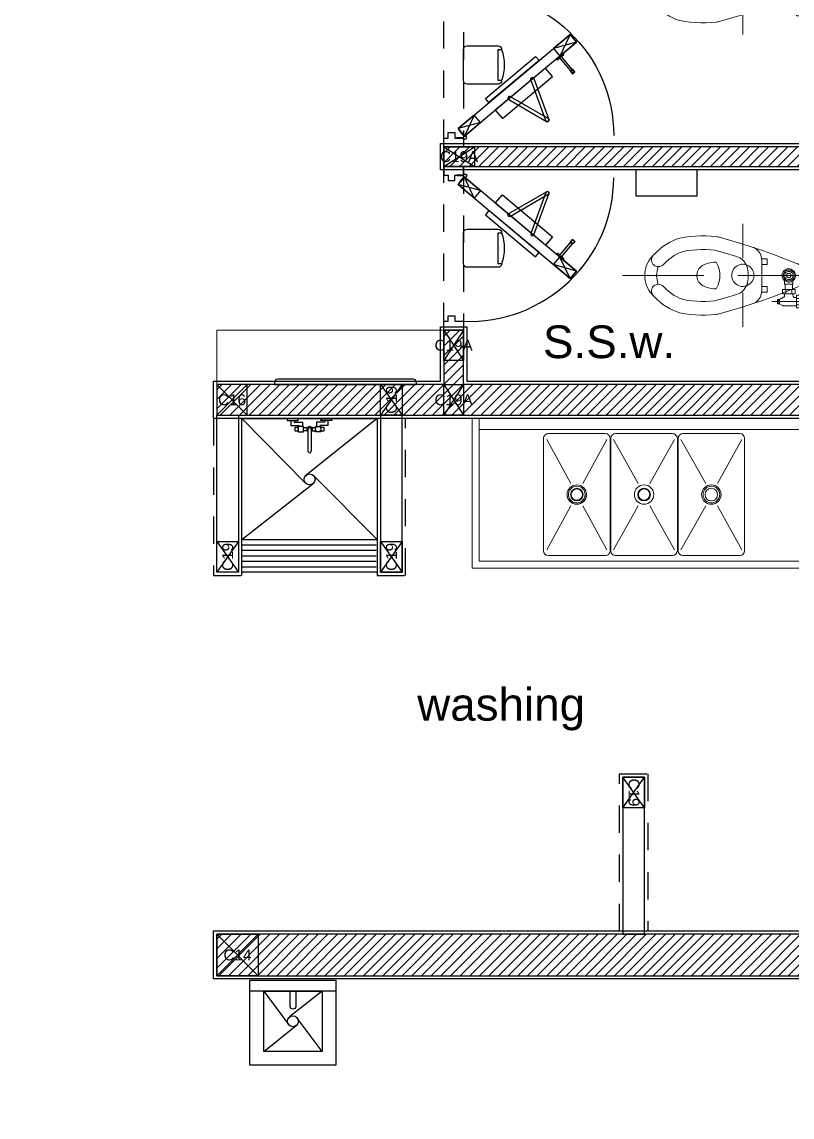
# Model space of a CAD drawing. Header units: metres. Extents: x 301.4 to 351.3, y 108.6 to 130.3.
# Drawn here: x 314.16 to 317.68, y 116.51 to 121.53 of the extents above; entities that cross this region are included whole.
import ezdxf
from ezdxf.enums import TextEntityAlignment as Align

# ---------------------------------------------------------------- set-up
doc = ezdxf.new("R2010")
doc.units = ezdxf.units.M
doc.header["$MEASUREMENT"] = 0
doc.linetypes.add('HIDDEN2', pattern=[0.1875, 0.125, -0.0625])
doc.layers.get('0').update_dxf_attribs({"color": 250, "linetype": 'CONTINUOUS', "lineweight": 25})
for name, color, linetype in [('ACCE0001', 1, 'CONTINUOUS'), ('AREA001T', 1, 'CONTINUOUS'), ('AZJO0252', 252, 'CONTINUOUS'), ('AZJO252H', 252, 'HIDDEN2'), ('DINT001H', 1, 'HIDDEN2'), ('DOOR0001', 1, 'CONTINUOUS'), ('LAVM0001', 1, 'CONTINUOUS'), ('MOPS0001', 1, 'CONTINUOUS'), ('MOPS000F', 7, 'CONTINUOUS'), ('MURO0002', 2, 'CONTINUOUS'), ('MURO000F', 7, 'CONTINUOUS')]:
    doc.layers.add(name, color=color, linetype=linetype)
doc.layers.add('ARTE0001', color=1, linetype='CONTINUOUS', lineweight=13)
doc.layers.add('MURO0004', color=4, linetype='CONTINUOUS', lineweight=30)
for name, color, linetype, plot in [('COLU__C5', 161, 'CONTINUOUS', False), ('COLU_C14', 161, 'CONTINUOUS', False), ('COLU_C16', 161, 'CONTINUOUS', False), ('COLU_C18', 161, 'CONTINUOUS', False), ('COLU_C19', 161, 'CONTINUOUS', False)]:
    doc.layers.add(name, color=color, linetype=linetype, plot=plot)
doc.styles.add('Arial', font='arial.ttf', dxfattribs={"height": 0.15875})

# ---------------------------------------------------------------- blocks, each defined once
blk = doc.blocks.new('TOPE_COLG')
for p, q in [((0.0075, 0.0975), (-0.0075, 0.0975)), ((-0.0075, 0.0875), (0.0075, 0.0875)), ((0.0063, 0.0853), (-0.0062, 0.0853)), ((-0.005, 0.0832), (0.005, 0.0832))]:
    blk.add_line(p, q)
blk.add_lwpolyline([(-0.005, 0.005), (-0.005, 0.0832, 0.268001), (-0.0062, 0.0853, -0.26799), (-0.0075, 0.0875), (-0.0075, 0.0975, -0.414214), (-0.005, 0.1), (0.005, 0.1, -0.414214), (0.0075, 0.0975), (0.0075, 0.0875, -0.267949), (0.0063, 0.0853, 0.267949), (0.005, 0.0832), (0.005, 0.005), (-0.005, 0.005), (0.005, 0.005)], format="xyb")
for points in [[(-0.02, 0.005), (0.02, 0.005), (0.02, 0), (-0.02, 0)], [(-0.0135, 0.007), (-0.018, 0.007), (-0.018, 0.005), (-0.008, 0.005), (-0.008, 0.007), (-0.0125, 0.007), (-0.0125, 0.006), (-0.0135, 0.006)], [(0.0135, 0.007), (0.018, 0.007), (0.018, 0.005), (0.008, 0.005), (0.008, 0.007), (0.0125, 0.007), (0.0125, 0.006), (0.0135, 0.006)]]:
    blk.add_lwpolyline(points, close=True)
blk = doc.blocks.new('DOOR_075')
blk.add_arc((-0.0716, -0.7016), 0.6621, 87.7011, 179.7068)
at = {"layer": 'DOOR0001'}
for p, q in [((-0.5335, -0.2358), (-0.4859, -0.3346)), ((-0.5625, -0.2703), (-0.4569, -0.3001)), ((-0.1228, -0.6393), (-0.0203, -0.6665)), ((-0.0938, -0.6048), (-0.0492, -0.701))]:
    blk.add_line(p, q, dxfattribs=at)
for points in [[(-0.005, -0.04), (-0.045, -0.04), (-0.045, 0), (0.045, 0), (0.045, -0.04), (0.025, -0.04), (0.025, -0.065), (-0.005, -0.065), (-0.005, -0.04)], [(-0.005, -0.71), (-0.045, -0.71), (-0.045, -0.75), (0.045, -0.75), (0.045, -0.71), (0.025, -0.71), (0.025, -0.685), (-0.005, -0.685), (-0.005, -0.71)]]:
    blk.add_lwpolyline(points, dxfattribs=at)
for points in [[(-0.5335, -0.2358), (-0.5625, -0.2703), (-0.0492, -0.701), (-0.0203, -0.6665)], [(-0.5625, -0.2703), (-0.5335, -0.2358), (-0.4569, -0.3001), (-0.4859, -0.3346)], [(-0.1459, -0.5284), (-0.3757, -0.3356), (-0.3918, -0.3547), (-0.162, -0.5476)], [(-0.4207, -0.3892), (-0.1909, -0.5821), (-0.2231, -0.6204), (-0.4529, -0.4275)], [(-0.1228, -0.6393), (-0.0938, -0.6048), (-0.0203, -0.6665), (-0.0492, -0.701)], [(-0.0492, -0.701), (-0.0299, -0.678), (-0.0284, -0.6793), (-0.0477, -0.7023)], [(-0.045, -0.71), (-0.015, -0.71), (-0.015, -0.708), (-0.045, -0.708)]]:
    blk.add_lwpolyline(points, close=True, dxfattribs=at)
for points in [[(-0.4223, -0.6299), (-0.3539, -0.442, 1), (-0.3679, -0.4369), (-0.4364, -0.6248, 1)], [(-0.4331, -0.6209), (-0.2599, -0.5209, -1), (-0.2524, -0.5339), (-0.4256, -0.6339, -1)]]:
    blk.add_lwpolyline(points, format="xyb", close=True, dxfattribs=at)
blk.add_circle((-0.0525, -0.708), 0.0075, dxfattribs=at)
at = {"layer": 'ACCE0001', "rotation": 140.000000000008}
blk.add_blockref('TOPE_COLG', (-0.4859, -0.3346), dxfattribs=at)
blk = doc.blocks.new('GRIFO_MOPSKIN')
for p, q in [((0.01, 0.0845), (0.0325, 0.0845)), ((0.01, 0.0695), (0.0175, 0.0695)), ((0.0175, 0.0695), (0.0175, 0.032)), ((0.0325, 0.0845), (0.0325, 0.047)), ((0.0175, 0.032), (0.0375, 0.032)), ((0.0325, 0.047), (0.0375, 0.047)), ((0.0504, 0.0075), (0.1504, 0.0075)), ((0.0175, -0.07), (0.0175, -0.0325)), ((0.0175, -0.0325), (0.0375, -0.0325)), ((0.0325, -0.085), (0.0325, -0.0475)), ((0.0325, -0.0475), (0.0375, -0.0475)), ((0.0504, -0.0075), (0.1504, -0.0075)), ((0.01, -0.07), (0.0175, -0.07)), ((0.01, -0.085), (0.0325, -0.085))]:
    blk.add_line(p, q)
for points in [[(0, 0.102), (0.01, 0.102), (0.01, 0.052), (0, 0.052)], [(0.0375, 0.052), (0.0625, 0.052), (0.0625, 0.027), (0.0375, 0.027)], [(0.0425, 0.052), (0.0575, 0.052), (0.0575, 0.067), (0.0425, 0.067)], [(0.0429, 0.0125), (0.0579, 0.0125), (0.0579, 0.0275), (0.0429, 0.0275)], [(0.0375, -0.0525), (0.0625, -0.0525), (0.0625, -0.0275), (0.0375, -0.0275)], [(0.0425, -0.0125), (0.0575, -0.0125), (0.0575, -0.0275), (0.0425, -0.0275)], [(0, -0.1025), (0.01, -0.1025), (0.01, -0.0525), (0, -0.0525)], [(0.0425, -0.0675), (0.0575, -0.0675), (0.0575, -0.0525), (0.0425, -0.0525)]]:
    blk.add_lwpolyline(points, close=True)
blk.add_circle((0.05, 0.0395), 0.0125)
for centre, radius, start, end in [((0.0504, 0), 0.0125, 36.8699, 323.1301), ((0.0504, 0), 0.0075, 90, 270), ((0.1504, 0), 0.0075, 270, 90)]:
    blk.add_arc(centre, radius, start, end)
blk = doc.blocks.new('American_Standart_Modelo M')
at = {"color": 1}
for points in [[(0.3502, 0.0789), (0.3502, 0.2365)], [(0.759, 0.0946), (0.7552, 0.0981), (0.7429, 0.1103), (0.7297, 0.1217), (0.716, 0.1323), (0.7016, 0.1421), (0.6866, 0.151), (0.6711, 0.1588), (0.6551, 0.1657), (0.6387, 0.1716), (0.6151, 0.1757), (0.5913, 0.1788), (0.5673, 0.1808), (0.5433, 0.1818), (0.5194, 0.1817), (0.4954, 0.1805), (0.4715, 0.1783), (0.4671, 0.1776), (0.4628, 0.1767), (0.4106, 0.1623), (0.3587, 0.1469), (0.3069, 0.1304), (0.2997, 0.1275), (0.2927, 0.1237), (0.2864, 0.1191), (0.2806, 0.1136), (0.2756, 0.1075), (0.2714, 0.1009), (0.268, 0.0937), (0.2656, 0.0862), (0.2641, 0.0785), (0.2636, 0.0706), (0.2636, -0.0707), (0.2641, -0.0786), (0.2656, -0.0863), (0.268, -0.0938), (0.2714, -0.101), (0.2756, -0.1076), (0.2806, -0.1137), (0.2864, -0.1192), (0.2927, -0.1238), (0.2997, -0.1276), (0.3069, -0.1305), (0.3585, -0.147), (0.4106, -0.1623), (0.4628, -0.1768), (0.4671, -0.1777), (0.4715, -0.1784), (0.4954, -0.1806), (0.5194, -0.1818), (0.5433, -0.1819), (0.5673, -0.1809), (0.5913, -0.1789), (0.6151, -0.1758), (0.6387, -0.1717), (0.6551, -0.1658), (0.6711, -0.1589), (0.6866, -0.1511), (0.7016, -0.1422), (0.716, -0.1324), (0.7297, -0.1218), (0.7429, -0.1104), (0.7552, -0.0982), (0.759, -0.0947), (0.7671, -0.0863), (0.7745, -0.0771), (0.7809, -0.0672), (0.7866, -0.057), (0.7912, -0.0461), (0.7948, -0.0349), (0.7974, -0.0234), (0.799, -0.0118), (0.7995, 0), (0.799, 0.0117), (0.7974, 0.0233), (0.7948, 0.0348), (0.7912, 0.046), (0.7866, 0.0568), (0.7809, 0.0671), (0.7745, 0.077), (0.7671, 0.0862), (0.759, 0.0946), (0.7628, 0.0903), (0.7657, 0.0852), (0.7677, 0.0798), (0.7687, 0.0741), (0.7685, 0.0682), (0.7673, 0.0625), (0.7651, 0.0572), (0.762, 0.0524), (0.7579, 0.0481), (0.7532, 0.0446), (0.7479, 0.0422), (0.7424, 0.0408), (0.7365, 0.0404), (0.7308, 0.041), (0.7252, 0.0427), (0.7201, 0.0454), (0.7155, 0.049), (0.7116, 0.0525), (0.7008, 0.0633), (0.6894, 0.0734), (0.6771, 0.0827), (0.6643, 0.0911), (0.6509, 0.0985), (0.637, 0.105), (0.6227, 0.1105), (0.6023, 0.1139), (0.5819, 0.1164), (0.5612, 0.1181), (0.5407, 0.1188), (0.52, 0.1186), (0.4993, 0.1177), (0.4788, 0.1157), (0.4291, 0.102), (0.3797, 0.0875), (0.3716, 0.0845), (0.3638, 0.0805), (0.3566, 0.0757), (0.35, 0.07), (0.3441, 0.0637), (0.3389, 0.0567), (0.3346, 0.0492), (0.3311, 0.0412), (0.3287, 0.033), (0.3272, 0.0244), (0.3266, 0.0157), (0.3266, -0.0158), (0.3272, -0.0245), (0.3287, -0.033), (0.3311, -0.0413), (0.3346, -0.0494), (0.3389, -0.0568), (0.3441, -0.0638), (0.35, -0.0701), (0.3566, -0.0758), (0.3638, -0.0806), (0.3716, -0.0845), (0.3797, -0.0876), (0.4291, -0.1021), (0.4788, -0.1158), (0.4993, -0.1177), (0.52, -0.1187), (0.5407, -0.1188), (0.5612, -0.1181), (0.5819, -0.1165), (0.6023, -0.114), (0.6227, -0.1106), (0.637, -0.1051), (0.6509, -0.0986), (0.6643, -0.0912), (0.6771, -0.0828), (0.6894, -0.0736), (0.7008, -0.0634), (0.7116, -0.0525), (0.7155, -0.0491), (0.7201, -0.0455), (0.7252, -0.0428), (0.7308, -0.0411), (0.7365, -0.0405), (0.7424, -0.0409), (0.7479, -0.0423), (0.7532, -0.0448), (0.7579, -0.0482), (0.762, -0.0524), (0.7651, -0.0573), (0.7673, -0.0626), (0.7685, -0.0683), (0.7687, -0.0742), (0.7677, -0.0799), (0.7657, -0.0853), (0.7628, -0.0904), (0.759, -0.0947)], [(0.3069, 0.1304), (0.256, 0.1131), (0.2053, 0.0947), (0.155, 0.0755), (0.1051, 0.0551), (0.0976, 0.0527), (0.0905, 0.0492), (0.0838, 0.0448), (0.0779, 0.0395), (0.0728, 0.0334), (0.0686, 0.0267), (0.0653, 0.0194), (0.0632, 0.0118), (0.0621, 0.004), (0.0621, -0.0041), (0.0632, -0.0119), (0.0653, -0.0195), (0.0686, -0.0268), (0.0728, -0.0335), (0.0779, -0.0396), (0.0838, -0.0449), (0.0905, -0.0494), (0.0976, -0.0528), (0.1051, -0.0552), (0.155, -0.0756), (0.2053, -0.0949), (0.256, -0.1132), (0.3069, -0.1305)], [(0.2636, 0.0762), (0.2382, 0.0762), (0.2382, 0.0507), (0.2636, 0.0507)], [(0.3728, 0), (0, 0)], [(0.9018, 0), (0.5291, 0)], [(0.7382, -0.0405), (0.7411, -0.0306), (0.7432, -0.0206), (0.7446, -0.0103), (0.745, 0), (0.7446, 0.0103), (0.7432, 0.0204), (0.7411, 0.0305), (0.7382, 0.0404)], [(0.1587, -0.0163), (0.1587, -0.0396), (0.1207, -0.0396), (0.1207, -0.0163)], [(0.1233, -0.0396), (0.1233, -0.0646)], [(0.1559, -0.0396), (0.1559, -0.0646)], [(0.1042, -0.1011), (0.1106, -0.1011), (0.1125, -0.1009), (0.1144, -0.1003), (0.1162, -0.0994), (0.1177, -0.0982), (0.1189, -0.0966), (0.1198, -0.0949), (0.1204, -0.093), (0.1207, -0.091), (0.1207, -0.0846)], [(0.1256, -0.0646), (0.1256, -0.0846)], [(0.1536, -0.0646), (0.1536, -0.0846)], [(0.1587, -0.0846), (0.1587, -0.091), (0.1588, -0.0928), (0.1592, -0.0945), (0.16, -0.096), (0.161, -0.0975), (0.1622, -0.0987), (0.1637, -0.0998), (0.1818, -0.1101)], [(0.3502, -0.235), (0.3502, -0.0774)], [(0, -0.12), (0.2173, -0.12)], [(0.005, -0.1011), (0.0842, -0.1011)], [(0.005, -0.1391), (0.0842, -0.1391)], [(0.0842, -0.1061), (0.1042, -0.1061)], [(0.0842, -0.134), (0.1042, -0.134)], [(0.1042, -0.1391), (0.1634, -0.1391), (0.1651, -0.1389), (0.1667, -0.1384), (0.1683, -0.1378), (0.1818, -0.1301), (0.1818, -0.1101), (0.1917, -0.1101), (0.1917, -0.1301), (0.1818, -0.1301)], [(0.1818, -0.1151), (0.1917, -0.1151)], [(0.1818, -0.125), (0.1917, -0.125)]]:
    blk.add_lwpolyline(points, dxfattribs=at)
for points in [[(0.4005, 0.0081), (0.3989, 0.0154), (0.3962, 0.0224), (0.3926, 0.0288), (0.3881, 0.0347), (0.3827, 0.0398), (0.3766, 0.0441), (0.3701, 0.0475), (0.363, 0.0499), (0.3558, 0.0513), (0.3484, 0.0516), (0.341, 0.0507), (0.3338, 0.0488), (0.327, 0.0459), (0.3206, 0.0421), (0.3149, 0.0374), (0.3099, 0.0318), (0.3059, 0.0256), (0.3027, 0.0189), (0.3005, 0.0118), (0.2995, 0.0045), (0.2995, -0.003), (0.3005, -0.0103), (0.3027, -0.0175), (0.3059, -0.0241), (0.3099, -0.0303), (0.3149, -0.0359), (0.3206, -0.0406), (0.327, -0.0444), (0.3338, -0.0473), (0.341, -0.0492), (0.3484, -0.05), (0.3558, -0.0498), (0.363, -0.0484), (0.3701, -0.046), (0.3766, -0.0426), (0.3827, -0.0383), (0.3881, -0.0332), (0.3926, -0.0273), (0.3962, -0.0208), (0.3989, -0.0139), (0.4005, -0.0066), (0.4011, 0.0007), (0.4011, 0.0007)], [(0.4845, -0.0608), (0.4958, -0.0592), (0.5069, -0.0567), (0.5178, -0.0534), (0.5283, -0.0491), (0.5349, -0.0458), (0.541, -0.0416), (0.5464, -0.0367), (0.5512, -0.031), (0.555, -0.0248), (0.558, -0.0181), (0.56, -0.011), (0.561, -0.0037), (0.561, 0.0036), (0.56, 0.0109), (0.558, 0.018), (0.555, 0.0247), (0.5512, 0.0309), (0.5464, 0.0366), (0.541, 0.0415), (0.5349, 0.0457), (0.5283, 0.049), (0.5178, 0.0533), (0.5069, 0.0566), (0.4958, 0.0592), (0.4845, 0.0607), (0.4731, 0.0612), (0.4678, 0.0519), (0.4634, 0.0421), (0.4598, 0.0319), (0.4574, 0.0214), (0.4558, 0.0107), (0.4553, 0), (0.4558, -0.0108), (0.4574, -0.0215), (0.4598, -0.032), (0.4634, -0.0422), (0.4678, -0.052), (0.4731, -0.0613)], [(0.1698, 0.0058), (0.1681, 0.0113), (0.1654, 0.0166), (0.1619, 0.0211), (0.1574, 0.0249), (0.1523, 0.0278), (0.1469, 0.0298), (0.1411, 0.0306), (0.1352, 0.0303), (0.1295, 0.0289), (0.1243, 0.0266), (0.1195, 0.0231), (0.1155, 0.0189), (0.1123, 0.014), (0.1102, 0.0086), (0.1091, 0.0029), (0.1091, -0.003), (0.1102, -0.0087), (0.1123, -0.0141), (0.1155, -0.0191), (0.1195, -0.0232), (0.1243, -0.0267), (0.1295, -0.029), (0.1352, -0.0304), (0.1411, -0.0307), (0.1469, -0.0299), (0.1523, -0.0279), (0.1574, -0.0251), (0.1619, -0.0212), (0.1654, -0.0166), (0.1681, -0.0115), (0.1698, -0.0059), (0.1703, 0), (0.1703, 0)], [(0.1642, 0.0047), (0.1628, 0.0092), (0.1607, 0.0135), (0.1577, 0.0172), (0.1542, 0.0203), (0.15, 0.0227), (0.1455, 0.0242), (0.1408, 0.0249), (0.1361, 0.0247), (0.1315, 0.0236), (0.1271, 0.0216), (0.1232, 0.0188), (0.12, 0.0154), (0.1174, 0.0115), (0.1156, 0.007), (0.1148, 0.0024), (0.1148, -0.0025), (0.1156, -0.0071), (0.1174, -0.0115), (0.12, -0.0155), (0.1232, -0.0189), (0.1271, -0.0217), (0.1315, -0.0237), (0.1361, -0.0248), (0.1408, -0.0251), (0.1455, -0.0243), (0.15, -0.0228), (0.1542, -0.0204), (0.1577, -0.0173), (0.1607, -0.0136), (0.1628, -0.0093), (0.1642, -0.0048), (0.1647, 0), (0.1647, 0)], [(0.1583, 0.0035), (0.1573, 0.0071), (0.1557, 0.0103), (0.1534, 0.0131), (0.1506, 0.0154), (0.1475, 0.0172), (0.1441, 0.0184), (0.1406, 0.0189), (0.1369, 0.0187), (0.1334, 0.0179), (0.1301, 0.0164), (0.1272, 0.0143), (0.1247, 0.0117), (0.1227, 0.0087), (0.1214, 0.0054), (0.1207, 0.0017), (0.1207, -0.0018), (0.1214, -0.0054), (0.1227, -0.0088), (0.1247, -0.0118), (0.1272, -0.0145), (0.1301, -0.0165), (0.1334, -0.018), (0.1369, -0.0188), (0.1406, -0.0191), (0.1441, -0.0185), (0.1475, -0.0173), (0.1506, -0.0155), (0.1534, -0.0132), (0.1557, -0.0103), (0.1573, -0.0071), (0.1582, -0.0036), (0.1587, 0), (0.1587, 0)], [(0.1495, 0.0018), (0.1489, 0.0036), (0.1481, 0.0054), (0.1469, 0.0069), (0.1454, 0.0081), (0.1438, 0.0091), (0.142, 0.0096), (0.1401, 0.01), (0.1382, 0.0098), (0.1364, 0.0094), (0.1346, 0.0086), (0.1331, 0.0075), (0.1318, 0.0061), (0.1307, 0.0045), (0.13, 0.0028), (0.1297, 0.0009), (0.1297, -0.001), (0.13, -0.0029), (0.1307, -0.0046), (0.1318, -0.0062), (0.1331, -0.0076), (0.1346, -0.0087), (0.1364, -0.0095), (0.1382, -0.01), (0.1401, -0.0101), (0.142, -0.0097), (0.1438, -0.0091), (0.1454, -0.0082), (0.1469, -0.007), (0.1481, -0.0055), (0.1489, -0.0037), (0.1495, -0.0019), (0.1497, 0), (0.1497, 0)], [(0.0049, -0.093), (0.0048, -0.0926), (0.0046, -0.0922), (0.0043, -0.0918), (0.004, -0.0914), (0.0035, -0.0912), (0.003, -0.0911), (0.0026, -0.091), (0, -0.091), (0, -0.149), (0.0026, -0.149), (0.003, -0.149), (0.0035, -0.1488), (0.004, -0.1486), (0.0043, -0.1483), (0.0046, -0.148), (0.0048, -0.1475), (0.0049, -0.147), (0.005, -0.1466), (0.005, -0.0936)], [(0.1042, -0.149), (0.0842, -0.149), (0.0842, -0.091), (0.1042, -0.091)], [(0.1686, -0.0846), (0.1106, -0.0846), (0.1106, -0.0646), (0.1686, -0.0646)], [(0.2382, -0.0509), (0.2382, -0.0763), (0.2636, -0.0763), (0.2636, -0.0509)], [(-0.0242, -0.1165), (-0.0253, -0.113), (-0.0269, -0.1097), (-0.0291, -0.1068), (-0.0319, -0.1045), (-0.035, -0.1027), (-0.0384, -0.1015), (-0.0421, -0.101), (-0.0456, -0.1012), (-0.0491, -0.102), (-0.0525, -0.1035), (-0.0555, -0.1057), (-0.0579, -0.1082), (-0.0598, -0.1113), (-0.0612, -0.1147), (-0.0619, -0.1182), (-0.0619, -0.1218), (-0.0612, -0.1255), (-0.0598, -0.1288), (-0.0579, -0.1318), (-0.0555, -0.1345), (-0.0525, -0.1366), (-0.0491, -0.1381), (-0.0456, -0.139), (-0.0421, -0.1391), (-0.0384, -0.1385), (-0.035, -0.1374), (-0.0319, -0.1355), (-0.0291, -0.1332), (-0.0269, -0.1304), (-0.0253, -0.1272), (-0.0242, -0.1237), (-0.0239, -0.12), (-0.0239, -0.12)]]:
    blk.add_lwpolyline(points, close=True, dxfattribs=at)
blk = doc.blocks.new('SODA')
for p, q in [((-1.5754, 0.3684), (0, 0.3684)), ((-1.5754, -0.3176), (-1.5754, 0.3684)), ((-1.5437, 0.3684), (-1.5437, 0.3176)), ((-1.5437, -0.2859), (-1.5437, 0.3684)), ((-0.0318, -0.2859), (-0.0318, 0.3684)), ((0, -0.3176), (0, 0.3684)), ((-0.5732, 0.3176), (-1.5437, 0.3176)), ((-1.0022, 0.3176), (-0.0318, 0.3176)), ((-1.2483, 0.2764), (-1.2483, -0.2382)), ((-1.2334, 0.2716), (-1.1234, 0.0699)), ((-1.226, 0.2986), (-0.9654, 0.2986)), ((-0.958, 0.2716), (-1.0681, 0.0699)), ((-1.0022, 0.2986), (-0.9654, 0.2986)), ((-0.9432, 0.2764), (-0.9432, -0.2382)), ((-0.9432, 0.2764), (-0.9432, -0.2382)), ((-0.9402, 0.2764), (-0.9402, -0.2382)), ((-0.9402, 0.2764), (-0.9402, -0.2382)), ((-0.8141, 0.0699), (-0.9276, 0.2716)), ((-0.8141, 0.0699), (-0.9276, 0.2716)), ((-0.9179, 0.2986), (-0.6573, 0.2986)), ((-0.9179, 0.2986), (-0.6573, 0.2986)), ((-0.7611, 0.0698), (-0.6476, 0.2716)), ((-0.7611, 0.0698), (-0.6476, 0.2716)), ((-0.6351, 0.2764), (-0.6351, -0.2382)), ((-0.6351, 0.2764), (-0.6351, -0.2382)), ((-0.6321, 0.2764), (-0.6321, -0.2382)), ((-0.6321, 0.2764), (-0.6321, -0.2382)), ((-0.5045, 0.0698), (-0.6195, 0.2716)), ((-0.5045, 0.0698), (-0.6195, 0.2716)), ((-0.6098, 0.2986), (-0.3492, 0.2986)), ((-0.6098, 0.2986), (-0.3492, 0.2986)), ((-0.4514, 0.0698), (-0.3395, 0.2716)), ((-0.327, 0.2764), (-0.327, -0.2382)), ((-1.1235, -0.0318), (-1.2336, -0.2336)), ((-1.1235, -0.0318), (-1.2336, -0.2336)), ((-1.0679, -0.0318), (-0.9579, -0.2336)), ((-1.0679, -0.0318), (-0.9579, -0.2336)), ((-0.9276, -0.2336), (-0.8141, -0.0318)), ((-0.9276, -0.2336), (-0.8141, -0.0318)), ((-0.6476, -0.2336), (-0.7611, -0.0318)), ((-0.6476, -0.2336), (-0.7611, -0.0318)), ((-0.6195, -0.2336), (-0.5045, -0.0318)), ((-0.6195, -0.2336), (-0.5045, -0.0318)), ((-0.3395, -0.2336), (-0.4514, -0.0318)), ((-0.3395, -0.2336), (-0.4514, -0.0318)), ((-1.5437, -0.2859), (-0.0318, -0.2859)), ((-1.226, -0.2605), (-0.9654, -0.2605)), ((-1.226, -0.2605), (-0.9654, -0.2605)), ((-0.9179, -0.2605), (-0.6573, -0.2605)), ((-0.9179, -0.2605), (-0.6573, -0.2605)), ((-0.6098, -0.2605), (-0.3492, -0.2605)), ((-0.6098, -0.2605), (-0.3492, -0.2605)), ((-1.5754, -0.3176), (0, -0.3176))]:
    blk.add_line(p, q)
for centre, radius in [((-1.0957, 0.0191), 0.0288), ((-1.0957, 0.0191), 0.0258), ((-0.7876, 0.0191), 0.0288), ((-0.7876, 0.0191), 0.0258), ((-0.4795, 0.0191), 0.0288)]:
    blk.add_circle(centre, radius)
for centre, major_axis, ratio, start_param, end_param in [((-1.226, 0.2764), (0.0157, 0.0157), 1, 0.785398, 2.356195), ((-0.9654, 0.2764), (-0.0157, 0.0157), 1, 3.926991, 5.497787), ((-0.9654, 0.2764), (-0.0157, 0.0157), 1, 3.926991, 5.497787), ((-0.9179, 0.2764), (-0.0157, 0.0157), 1, -0.785398, 0.785397), ((-0.9179, 0.2764), (-0.0157, 0.0157), 1, -0.785398, 0.785397), ((-0.6573, 0.2764), (0.0157, 0.0157), 1, 5.497787, 7.068584), ((-0.6573, 0.2764), (0.0157, 0.0157), 1, 5.497787, 7.068584), ((-0.6098, 0.2764), (0.0157, 0.0157), 1, 0.785398, 2.356193), ((-0.6098, 0.2764), (0.0157, 0.0157), 1, 0.785398, 2.356193), ((-1.0957, 0.0191), (-0.0314, 0.0314), 1, 3.926991, 10.210176), ((-1.0957, 0.0191), (-0.0314, 0.0314), 1, 3.926991, 10.210176), ((-1.0957, 0.0191), (-0.0314, 0.0314), 1, 3.926991, 10.210176), ((-1.0957, 0.0191), (-0.027, 0.027), 1, 3.926991, 10.210176), ((-0.7876, 0.0191), (0.0314, 0.0314), 1, 5.497787332956582, 11.78097264013617), ((-0.7876, 0.0191), (0.0314, 0.0314), 1, 5.497787332956582, 11.78097264013617), ((-0.4795, 0.0191), (-0.0314, 0.0314), 1, 3.926991, 10.210176), ((-0.4795, 0.0191), (-0.0314, 0.0314), 1, 3.926991, 10.210176), ((-0.4795, 0.0191), (-0.027, 0.027), 1, 3.926991, 10.210176), ((-1.0957, 0.0191), (0.0314, 0.0314), 1, 2.482956, 5.371026), ((-1.0957, 0.0191), (0.027, 0.027), 1, 2.504193, 5.349789), ((-1.226, -0.2382), (0.0157, 0.0157), 1, 2.356195, 3.926991), ((-1.226, -0.2382), (0.0157, 0.0157), 1, 2.356195, 3.926991), ((-0.9654, -0.2382), (-0.0206, 0.0085), 0.998708, 1.963038, 3.534749), ((-0.9654, -0.2382), (-0.0206, 0.0085), 0.998708, 1.963038, 3.534749), ((-0.9179, -0.2382), (-0.0157, 0.0157), 1, 0.785398, 2.356195), ((-0.6573, -0.2382), (0.0157, 0.0157), 1, 3.926991, 5.497787), ((-0.6573, -0.2382), (0.0157, 0.0157), 1, 3.926991, 5.497787), ((-0.6098, -0.2382), (0.0157, 0.0157), 1, 2.356195, 3.926991), ((-0.6098, -0.2382), (0.0157, 0.0157), 1, 2.356195, 3.926991), ((-0.3492, -0.2382), (-0.0157, 0.0157), 1, 2.356195, 3.926991), ((-0.3492, -0.2382), (-0.0157, 0.0157), 1, 2.356195, 3.926991)]:
    blk.add_ellipse(centre, major_axis=major_axis, ratio=ratio, start_param=start_param, end_param=end_param)
at = {"extrusion": (0, 0, -1)}
blk.add_ellipse((-0.3492, 0.2764), major_axis=(-0.0157, 0.0157), ratio=1, start_param=0.785398, end_param=2.356193, dxfattribs=at)
blk = doc.blocks.new('LAVAMANOS_METALICO')
for p, q in [((-0.1333, -0.0508), (-0.0201, -0.2038)), ((0.1334, -0.0508), (-0.0156, -0.1694)), ((0.1334, -0.327), (0.0201, -0.174)), ((-0.1333, -0.327), (0.0156, -0.2085))]:
    blk.add_line(p, q)
for points in [[(-0.1968, 0), (0.1969, 0), (0.1969, -0.3905), (-0.1968, -0.3905)], [(-0.1968, 0), (0.1969, 0), (0.1969, -0.0508), (-0.1968, -0.0508)], [(-0.1333, -0.0508), (0.1334, -0.0508), (0.1334, -0.327), (-0.1333, -0.327)]]:
    blk.add_lwpolyline(points, close=True)
blk.add_lwpolyline([(-0.0127, -0.1208), (-0.0127, -0.0508), (0.0127, -0.0508), (0.0127, -0.1208, -1)], format="xyb", close=True)
blk.add_circle((0, -0.1889), 0.025)
blk = doc.blocks.new('A$C49170746')
at = {"layer": 'COLU__C5'}
for points in [[(-2.4267, -4.707, 0.95561), (-2.3471, -4.7865, -0.95561), (-2.2676, -4.8661, -1.022957)], [(-0.2466, -4.707, 0.95561), (-0.1671, -4.7865, -0.95561), (-0.0875, -4.8661, -1.022957)]]:
    blk.add_lwpolyline(points, format="xyb", dxfattribs=at)
for centre in [(-2.3471, -4.7865), (-0.1671, -4.7865)]:
    blk.add_circle(centre, 0.1125, dxfattribs=at)
at = {"layer": 'COLU_C16'}
blk.add_circle((-8.561, -2.1889), 0.0841, dxfattribs=at)
at = {"layer": 'COLU_C18'}
for points in [[(-3.1907, -0.2376, 0.805072), (-3.0916, -0.3366, -0.914124)], [(-3.0916, -0.3366, -0.804881), (-2.9927, -0.4355, 0.897772)]]:
    blk.add_lwpolyline(points, format="xyb", dxfattribs=at)
blk.add_circle((-3.0917, -0.3366), 0.14, dxfattribs=at)

msp = doc.modelspace()

# ---------------------------------------------------------------- hatches: boundary and pattern name
at = {"layer": 'MOPS000F'}
h = msp.add_hatch(dxfattribs=at)
h.set_pattern_fill('ANSI31', color=256, scale=0.2, angle=675, style=0)
h.set_pattern_definition([(360, (312.464584, 116.360256), (1e-15, 0.025), [])])
h.paths.add_polyline_path([(315.7796, 119.1603), (315.7796, 119.0103), (315.1646, 119.0103), (315.1646, 119.1603)])
at = {"layer": 'MURO000F'}
h = msp.add_hatch(dxfattribs=at)
h.set_pattern_fill('ANSI31', color=256, scale=0.25, angle=360, style=0)
h.set_pattern_definition([(45, (290.604584, 90.540256), (-0.022097087, 0.022097087), [])])
h.paths.add_polyline_path([(317.9496, 125.3203), (317.8096, 125.3203), (317.8096, 122.4503), (315.0496, 122.4503), (315.0496, 121.7103), (315.1896, 121.7103), (315.1896, 122.3103), (316.0896, 122.3103), (316.0896, 121.7103), (316.1796, 121.7103), (316.1796, 122.3103), (317.8096, 122.3103), (317.8096, 120.9603), (316.0896, 120.9603), (316.0896, 120.8703), (317.8096, 120.8703), (317.8096, 119.8703), (316.1796, 119.8703), (316.1796, 120.1199), (316.0896, 120.1203), (316.0896, 119.8703), (315.0496, 119.8703), (315.0496, 119.7303), (316.4296, 119.7303), (317.8096, 119.7303), (317.8096, 117.3503), (315.0496, 117.3503), (315.0496, 117.1603), (321.7896, 117.1603), (321.7896, 118.9103), (322.7696, 118.9103), (322.7696, 120.5603), (323.7296, 120.5603), (323.7296, 120.7003), (321.6496, 120.7003), (321.6496, 120.5603), (322.6296, 120.5603), (322.6296, 119.0503), (321.6496, 119.0503), (321.6496, 117.3503), (317.9496, 117.3503), (317.9496, 120.5603), (320.6096, 120.5603), (320.6096, 120.7003), (319.5446, 120.7003), (319.5446, 121.3853), (320.6096, 121.3853), (320.6096, 122.5453), (320.4696, 122.5453), (320.4696, 121.5253), (319.4046, 121.5253), (319.4046, 120.7003), (317.9496, 120.7003)])

# ---------------------------------------------------------------- linework, layer by layer
at = {"layer": 'ACCE0001'}
for points in [[(316.3546, 121.2644, -0.414214), (316.338, 121.2478), (316.1962, 121.2478, -0.414214), (316.1796, 121.2644), (316.1796, 121.4061, -0.414214), (316.1962, 121.4228), (316.338, 121.4228, -0.414214), (316.3546, 121.4061, -0.171414)], [(316.3546, 120.4244, -0.414214), (316.338, 120.4078), (316.1962, 120.4078, -0.414214), (316.1796, 120.4244), (316.1796, 120.5661, -0.414214), (316.1962, 120.5828), (316.338, 120.5828, -0.414214), (316.3546, 120.5661, -0.171414)], [(315.3146, 119.8703), (315.9646, 119.8703), (315.9646, 119.8803, 0.414214), (315.9496, 119.8953), (315.3296, 119.8953, 0.414214), (315.3146, 119.8803)]]:
    msp.add_lwpolyline(points, format="xyb", close=True, dxfattribs=at)
for points in [[(316.3546, 121.2644), (316.338, 121.2644), (316.338, 121.4061), (316.3546, 121.4061)], [(316.3546, 120.4244), (316.338, 120.4244), (316.338, 120.5661), (316.3546, 120.5661)]]:
    msp.add_lwpolyline(points, dxfattribs=at)
msp.add_lwpolyline([(317.2496, 120.7353), (317.2496, 120.8553), (316.9696, 120.8553), (316.9696, 120.7353)], close=True, dxfattribs=at)
at = {"layer": 'ARTE0001'}
msp.add_lwpolyline([(316.0896, 120.1203), (315.0496, 120.1203), (315.0496, 119.8703), (316.0896, 119.8703)], close=True, dxfattribs=at)
at = {"layer": 'AZJO0252'}
msp.add_lwpolyline([(321.6496, 120.7003), (321.6496, 120.7153), (323.7446, 120.7153), (323.7446, 120.5453), (322.7846, 120.5453), (322.7846, 118.8953), (321.8046, 118.8953), (321.8046, 117.1453), (315.0346, 117.1453), (315.0346, 117.3653), (317.7946, 117.3653), (317.7946, 119.7153), (315.0346, 119.7153), (315.0346, 119.8853), (316.0746, 119.8853), (316.0746, 120.1353), (316.1946, 120.1353), (316.1946, 119.8853), (317.7946, 119.8853), (317.7946, 120.8553), (316.0746, 120.8553), (316.0746, 120.9753), (317.7946, 120.9753), (317.7946, 122.2953)], dxfattribs=at)
at = {"layer": 'AZJO252H'}
for points in [[(315.0346, 119.7153), (315.0346, 118.9953), (315.1646, 118.9953), (315.1646, 119.7153)], [(315.7846, 119.7153), (315.7846, 118.9953), (315.9146, 118.9953), (315.9146, 119.7153)], [(316.8946, 117.3653), (316.8946, 118.0852), (317.0246, 118.0853), (317.0246, 117.3653)]]:
    msp.add_lwpolyline(points, dxfattribs=at)
at = {"layer": 'COLU_C14'}
for p, q in [((315.0496, 117.3503), (315.2396, 117.1603)), ((315.2396, 117.3503), (315.0496, 117.1603))]:
    msp.add_line(p, q, dxfattribs=at)
msp.add_lwpolyline([(315.2396, 117.1603), (315.0496, 117.1603), (315.0496, 117.3503), (315.2396, 117.3503)], close=True, dxfattribs=at)
at = {"layer": 'COLU_C16'}
for p, q in [((315.1896, 119.8703), (315.0496, 119.7303)), ((315.0496, 119.8703), (315.1896, 119.7303))]:
    msp.add_line(p, q, dxfattribs=at)
msp.add_lwpolyline([(315.1896, 119.8703), (315.0496, 119.8703), (315.0496, 119.7303), (315.1896, 119.7303)], close=True, dxfattribs=at)
at = {"layer": 'COLU_C19'}
for p, q in [((316.0896, 120.8703), (316.2296, 120.9603)), ((316.0896, 120.9603), (316.2296, 120.8703)), ((316.0896, 120.1203), (316.1796, 119.9803)), ((316.1796, 120.1203), (316.0896, 119.9803)), ((315.7996, 119.8703), (315.8996, 119.7303)), ((315.8996, 119.8703), (315.7996, 119.7303)), ((316.0896, 119.8703), (316.1796, 119.7303)), ((316.1796, 119.8703), (316.0896, 119.7303)), ((315.0496, 119.1503), (315.1496, 119.0103)), ((315.1496, 119.1503), (315.0496, 119.0103)), ((315.7996, 119.1503), (315.8996, 119.0103)), ((315.8996, 119.1503), (315.7996, 119.0103)), ((317.0096, 117.9302), (316.9096, 118.0702)), ((316.9096, 117.9302), (317.0096, 118.0702))]:
    msp.add_line(p, q, dxfattribs=at)
for points in [[(316.0896, 120.8703), (316.0896, 120.9603), (316.2296, 120.9603), (316.2296, 120.8703)], [(316.0896, 120.1203), (316.1796, 120.1203), (316.1796, 119.9803), (316.0896, 119.9803)], [(315.7996, 119.8703), (315.8996, 119.8703), (315.8996, 119.7303), (315.7996, 119.7303)], [(316.0896, 119.8703), (316.1796, 119.8703), (316.1796, 119.7303), (316.0896, 119.7303)], [(315.0496, 119.1503), (315.1496, 119.1503), (315.1496, 119.0103), (315.0496, 119.0103)], [(315.7996, 119.1503), (315.8996, 119.1503), (315.8996, 119.0103), (315.7996, 119.0103)], [(317.0096, 117.9302), (316.9096, 117.9302), (316.9096, 118.0702), (317.0096, 118.0702)]]:
    msp.add_lwpolyline(points, close=True, dxfattribs=at)
at = {"layer": 'DINT001H'}
for points in [[(316.1796, 121.7103), (316.1796, 120.9603), (316.0896, 120.9603), (316.0896, 121.7103)], [(316.1796, 120.8703), (316.1796, 120.1203), (316.0896, 120.1203), (316.0896, 120.8703)]]:
    msp.add_lwpolyline(points, close=True, dxfattribs=at)
at = {"layer": 'MOPS0001'}
for p, q in [((315.1646, 119.7153), (315.4567, 119.4177)), ((315.7846, 119.7153), (315.459, 119.4548)), ((315.7846, 119.1603), (315.4923, 119.4529)), ((315.1646, 119.1603), (315.49, 119.4156)), ((315.1646, 119.1603), (315.7846, 119.1603))]:
    msp.add_line(p, q, dxfattribs=at)
for points in [[(315.1646, 119.0103), (315.1646, 119.7153), (315.7846, 119.7153), (315.7846, 119.0103)], [(315.7846, 119.0103), (315.1646, 119.0103)]]:
    msp.add_lwpolyline(points, dxfattribs=at)
msp.add_circle((315.4746, 119.4353), 0.025, dxfattribs=at)
at = {"layer": 'MURO0002'}
for points in [[(315.1496, 119.7303), (315.1496, 119.0103), (315.0496, 119.0103), (315.0496, 119.7303)], [(315.7996, 119.7303), (315.7996, 119.0103), (315.8996, 119.0103), (315.8996, 119.7303)], [(316.9096, 118.0702), (316.9096, 117.3503), (317.0096, 117.3503), (317.0096, 118.0703)]]:
    msp.add_lwpolyline(points, close=True, dxfattribs=at)
at = {"layer": 'MURO0004'}
for points in [[(317.8096, 120.9603), (316.0896, 120.9603), (316.0896, 120.8703), (317.8096, 120.8703)], [(317.8096, 119.8703), (316.1796, 119.8703), (316.1796, 120.1203), (316.0896, 120.1203), (316.0896, 119.8703), (315.0496, 119.8703), (315.0496, 119.8703), (315.0496, 119.7303), (317.8096, 119.7303)], [(317.8096, 117.3503), (315.0496, 117.3503), (315.0496, 117.1603), (321.7896, 117.1603)]]:
    msp.add_lwpolyline(points, dxfattribs=at)

# ---------------------------------------------------------------- block references
at = {"layer": 'ARTE0001', "xscale": -1, "rotation": 359.9999999999984}
for p in [(317.8096, 121.7103), (317.8096, 120.3703)]:
    msp.add_blockref('American_Standart_Modelo M', p, dxfattribs=at)
at = {"layer": 'ARTE0001'}
msp.add_blockref('SODA', (317.7946, 119.3468), dxfattribs=at)
at = {"layer": 'DOOR0001', "xscale": -1, "rotation": 359.9999999999984}
msp.add_blockref('DOOR_075', (316.1346, 121.7103), dxfattribs=at)
at = {"layer": 'DOOR0001', "rotation": 179.9999999999984}
msp.add_blockref('DOOR_075', (316.1346, 120.1203), dxfattribs=at)
at = {"layer": 'LAVM0001'}
msp.add_blockref('LAVAMANOS_METALICO', (315.3984, 117.1403), dxfattribs=at)
at = {"layer": 'MOPS0001', "rotation": 269.9999999999968}
msp.add_blockref('GRIFO_MOPSKIN', (315.4746, 119.7153), dxfattribs=at)
at = {"layer": 'MURO0004'}
msp.add_blockref('A$C49170746', (321.7896, 117.1603), dxfattribs=at)

# ---------------------------------------------------------------- texts
at = {"layer": 'AREA001T', "style": 'Arial'}
msp.add_text('S.S.w.', height=0.15, rotation=360, dxfattribs=at).set_placement((316.8466, 120.0663), align=Align.MIDDLE_CENTER)
msp.add_text('washing', height=0.15, rotation=360, dxfattribs=at).set_placement((315.9678, 118.3293))
at = {"layer": 'COLU_C14', "style": 'Arial'}
msp.add_text('C14', height=0.05, rotation=360, dxfattribs=at).set_placement((315.1446, 117.2553), align=Align.MIDDLE_CENTER)
at = {"layer": 'COLU_C16', "style": 'Arial'}
msp.add_text('C16', height=0.05, rotation=360, dxfattribs=at).set_placement((315.1196, 119.8003), align=Align.MIDDLE_CENTER)
at = {"layer": 'COLU_C19', "style": 'Arial'}
for s, rotation, p in [('C19A', 360, (316.1596, 120.9153)), ('C19A', 360, (316.1346, 120.0503)), ('C19', 90, (315.8496, 119.8003)), ('C19A', 360, (316.1346, 119.8003)), ('C19', 90, (315.0996, 119.0803)), ('C19', 90, (315.8496, 119.0803)), ('C19', 270, (316.9609, 118.0002))]:
    msp.add_text(s, height=0.05, rotation=rotation, dxfattribs=at).set_placement(p, align=Align.MIDDLE_CENTER)

doc.saveas('drawing.dxf')
